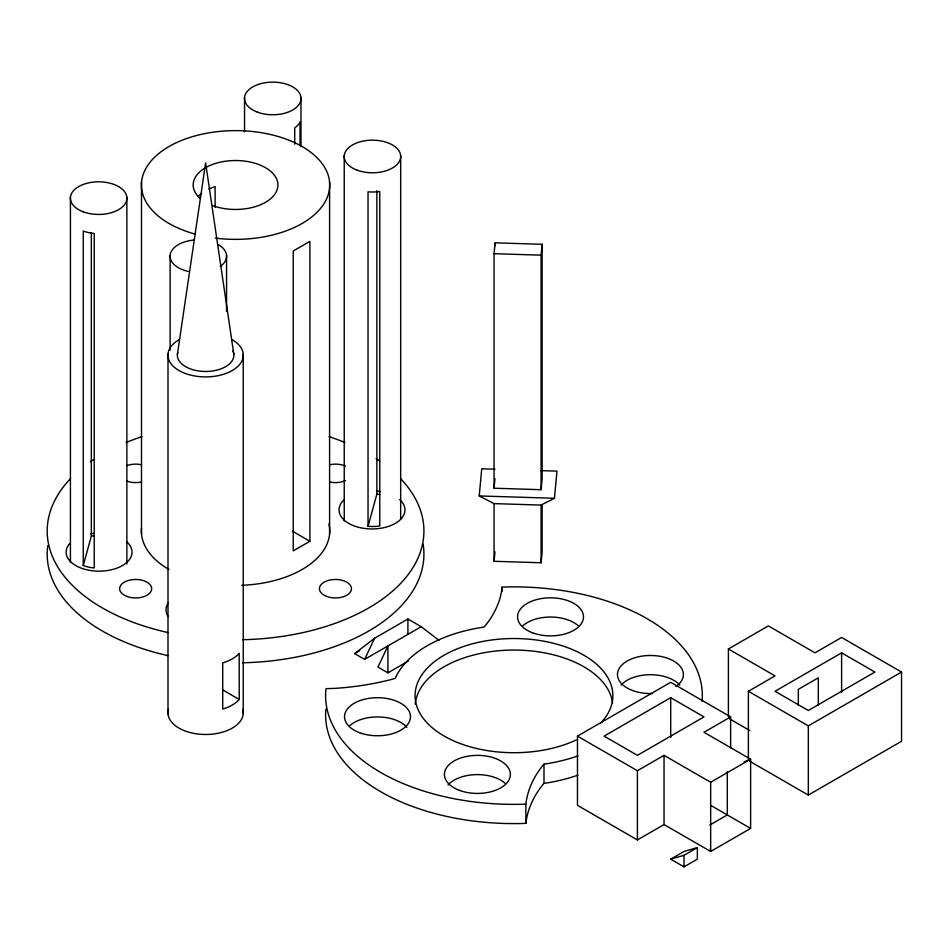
<?xml version="1.0" encoding="UTF-8"?>
<svg xmlns="http://www.w3.org/2000/svg" width="949" height="949" viewBox="0 0 949 949"><rect width="100%" height="100%" fill="white"/><g stroke="black" fill="none" stroke-linecap="round" stroke-linejoin="round"><path stroke-width="1.42" d="M702.07 701.311A188.365 108.744 0 0 0 504.109 587.028L501.926 587.158L501.582 591.239A188.365 108.744 0 0 1 486.54 624.145L483.919 627.147L482.282 627.348A122.433 70.689 0 0 0 395.709 677.325L395.353 678.298L391.427 679.46A188.365 108.744 0 0 1 334.57 688.381L326.1 688.666L325.863 689.935A188.365 108.744 0 0 0 523.824 804.218L525.865 804.1C527.585 789.271 534.394 775.416 543.991 764.099L545.651 763.898A122.433 70.689 0 0 0 577.941 755.89M494.073 253.691L495.093 242.825L542.116 244.296L542.116 478.842L541.096 489.696L494.073 488.225L494.073 253.691L541.096 255.162L542.116 244.296M540.752 470.633L556.98 471.131L554.441 498.284L541.096 505.082L494.073 503.611L479.198 495.936L481.748 468.782L495.022 469.197M494.073 488.225L494.963 478.723M542.116 504.571L542.116 551.891L541.096 562.757L494.073 561.286L494.963 551.784M177.404 354.309L205.613 162.908L233.834 354.309M325.863 709.152A188.365 108.744 0 0 0 523.824 823.447L525.865 823.317C527.585 808.501 534.394 794.633 543.991 783.328L543.991 764.099M83.263 565.545L83.263 231.034A28.256 16.311 0 0 0 94.224 233.466L94.224 567.976A28.256 16.311 0 0 1 83.263 565.545L91.329 536.102L91.329 232.683M368.034 526.315L368.034 191.817A28.256 16.311 0 0 0 379.766 191.461L379.766 525.96A28.256 16.311 0 0 1 368.034 526.315L376.872 494.097L376.872 190.666M374.606 638.238L354.629 653.612L364.618 659.377L374.606 638.238L407.904 619.009L421.226 626.696L438.984 640.373M239.243 699.46L239.184 699.543A37.675 21.744 0 0 1 222.718 709.045L222.718 662.9A37.675 21.744 0 0 0 239.184 653.398L239.243 699.46L222.79 689.97M198.471 196.265L200.014 194.735A42.385 24.472 0 0 1 201.71 193.335M309.896 541.274L293.241 550.883L293.241 250.987L309.896 241.366L309.896 541.274L292.506 531.238M354.629 653.612L359.707 650.682M364.618 659.377L421.226 626.696M387.927 672.841L387.927 645.925L377.939 667.064L387.927 672.841L408.224 661.121M730.635 716.898L703.992 732.284L750.612 759.2L750.612 828.406L710.659 851.467L664.039 824.562L637.408 839.936L577.466 805.333L577.466 736.127L670.694 682.295L730.635 716.898L730.635 747.824M728.405 716.72L728.405 648.986L768.358 625.913L814.977 652.829L841.609 637.455L901.55 672.058L901.55 741.264L808.323 795.084L749.651 761.217M670.694 697.681L604.11 736.127L637.408 755.345L703.992 716.898L670.694 697.681L670.694 737.432M748.381 759.01L748.381 691.275L775.025 675.902L728.405 648.986M577.466 736.127L637.408 770.73L664.039 755.345L710.659 782.261L750.612 759.2L744.135 761.869M841.609 652.829L775.025 691.275L808.323 710.504L874.907 672.058L841.609 652.829L841.609 692.592M748.381 691.275L808.323 725.878L901.55 672.058M709.828 825.037L727.302 814.942L727.302 771.691M670.694 859.165L684.015 851.467L697.337 847.623L697.337 859.165L684.015 866.852L670.694 859.165L684.015 855.322L697.337 847.623M543.991 783.328L545.651 783.127A122.433 70.689 0 0 0 577.941 775.119M479.198 495.936L554.441 498.284M729.662 718.915L749.817 730.552M710.931 805.487L750.612 828.406M710.291 848.691L710.659 851.467L710.659 782.261M818.311 705.214L818.311 677.823L798.323 689.354L798.323 705.214M808.323 725.878L808.323 795.084M684.015 855.322L684.015 866.852M664.039 755.345L664.039 824.562M637.408 770.73L637.408 839.936M541.096 255.162L541.096 489.696M541.096 505.082L541.096 562.757M525.865 804.1L525.865 823.317M501.926 587.158L501.926 591.595M495.093 242.825L495.093 245.779M494.073 503.611L494.073 561.286M407.904 619.009L407.904 634.383M400.668 155.624L400.668 519.352M344.238 155.624L344.238 520.835M329.6 182.149L329.6 533.884M300.975 97.581L300.975 146.573M300.05 145.565L300.05 121.887A28.256 16.311 0 0 1 294.724 127.925L294.724 144.212M244.545 97.581L244.545 131.804M243.241 354.024L243.241 713.873M226.562 255.317L226.562 311.462M215.126 207.345L215.126 186.656L212.469 187.546A42.385 24.472 0 0 0 208.875 189.053M170.132 255.317L170.132 350.11M167.997 354.024L167.997 713.873M141.496 182.149L141.496 533.884M126.858 197.273L126.858 563.967M70.428 197.273L70.428 562.484M218.317 244.64A28.256 16.311 0 0 1 220.298 266.432M188.21 271.402A28.256 16.311 0 0 1 170.239 254.462A28.256 16.311 0 0 1 193.916 240.061M376.872 494.097A28.256 16.311 0 0 1 379.766 494.453M242.825 709.33A37.675 21.744 0 0 1 205.613 734.479A37.675 21.744 0 0 1 168.412 709.33M232.256 339.778A37.675 21.744 0 0 1 232.256 370.537A37.675 21.744 0 0 1 178.981 370.537A37.675 21.744 0 0 1 178.981 339.778M232.908 350.94A28.256 16.311 0 0 1 207.096 371.45A28.256 16.311 0 0 1 177.712 352.601M423.124 544.157A188.365 108.744 0 0 1 242.6 662.782M168.044 655.629A188.365 108.744 0 0 1 47.77 545.568M400.608 478.64A188.365 108.744 0 0 1 242.6 639.709M168.044 632.556A188.365 108.744 0 0 1 70.487 478.64M90.297 461.795A188.365 108.744 0 0 1 93.785 459.435M126.17 442.495A188.365 108.744 0 0 1 142.03 436.635M329.078 436.635A188.365 108.744 0 0 1 344.926 442.495M376.124 458.652A188.365 108.744 0 0 1 379.659 461M328.923 523.931A94.176 54.378 0 0 1 241.888 585.284M168.958 569.483A94.176 54.378 0 0 1 141.496 528.19M195.328 234.154A94.176 54.378 0 0 1 176.289 142.741A94.176 54.378 0 0 1 327.215 172.504A94.176 54.378 0 0 1 215.281 238.092M141.401 481.997A16.014 9.241 0 0 1 126.941 481.119M126.941 465.615A16.014 9.241 0 0 1 141.401 464.737M126.739 541.784A32.966 19.027 0 0 1 100.819 571.144A32.966 19.027 0 0 1 69.728 543.504M90.558 533.765A32.966 19.027 0 0 1 93.939 533.35M200.014 198.317A42.385 24.472 0 0 1 227.463 160.974A42.385 24.472 0 0 1 277.155 189.658A42.385 24.472 0 0 1 212.469 205.518M168.21 616.636A32.966 19.027 0 0 1 168.21 602.995M399.648 499.565A32.966 19.027 0 0 1 393.633 524.287A32.966 19.027 0 0 1 350.383 524.287A32.966 19.027 0 0 1 344.368 499.565M377.168 491.131A32.966 19.027 0 0 1 380.537 491.546M345.519 480.55A16.014 9.241 0 0 1 329.706 481.997M329.706 464.737A16.014 9.241 0 0 1 345.519 466.173M652.153 693.517A32.966 19.027 0 0 1 618.072 670.884A32.966 19.027 0 0 1 664.359 657.266A32.966 19.027 0 0 1 676.044 686.483M621.049 685.095A32.966 19.027 0 0 1 650.421 674.703A32.966 19.027 0 0 1 679.792 685.095M576.197 739.995A98.886 57.094 0 0 1 419.007 711.548A98.886 57.094 0 0 1 525.331 638.902A98.886 57.094 0 0 1 600.124 723.648M415.211 704.17A98.886 57.094 0 0 1 512.934 650.065A98.886 57.094 0 0 1 612.591 702.972M448.035 784.989A32.966 19.027 0 0 1 505.046 783.257M349.861 725.594A32.966 19.027 0 0 1 406.884 727.314M522.887 625.699A32.966 19.027 0 0 1 578.178 625.699M91.329 536.102A28.256 16.311 0 0 1 94.224 535.746M357.073 170.156A28.256 16.311 0 0 0 400.668 157.332A28.256 16.311 0 0 0 359.624 141.947A28.256 16.311 0 0 0 357.073 170.156M257.369 112.124A28.256 16.311 0 0 0 300.975 99.289A28.256 16.311 0 0 0 259.931 83.903A28.256 16.311 0 0 0 257.369 112.124M126.941 596.458A16.014 9.241 0 0 0 151.65 589.187A16.014 9.241 0 0 0 128.388 580.468A16.014 9.241 0 0 0 126.941 596.458M326.729 596.458A16.014 9.241 0 0 0 351.438 589.187A16.014 9.241 0 0 0 328.176 580.468A16.014 9.241 0 0 0 326.729 596.458M359.564 732.687A32.966 19.027 0 0 0 410.431 717.729A32.966 19.027 0 0 0 362.542 699.769A32.966 19.027 0 0 0 359.564 732.687M459.446 790.363A32.966 19.027 0 0 0 510.325 775.404A32.966 19.027 0 0 0 462.436 757.444A32.966 19.027 0 0 0 459.446 790.363M532.579 632.805A32.966 19.027 0 0 0 583.445 617.835A32.966 19.027 0 0 0 535.568 599.887A32.966 19.027 0 0 0 532.579 632.805M83.263 211.817A28.256 16.311 0 0 0 126.858 198.982A28.256 16.311 0 0 0 85.825 183.596A28.256 16.311 0 0 0 83.263 211.817"/></g></svg>
